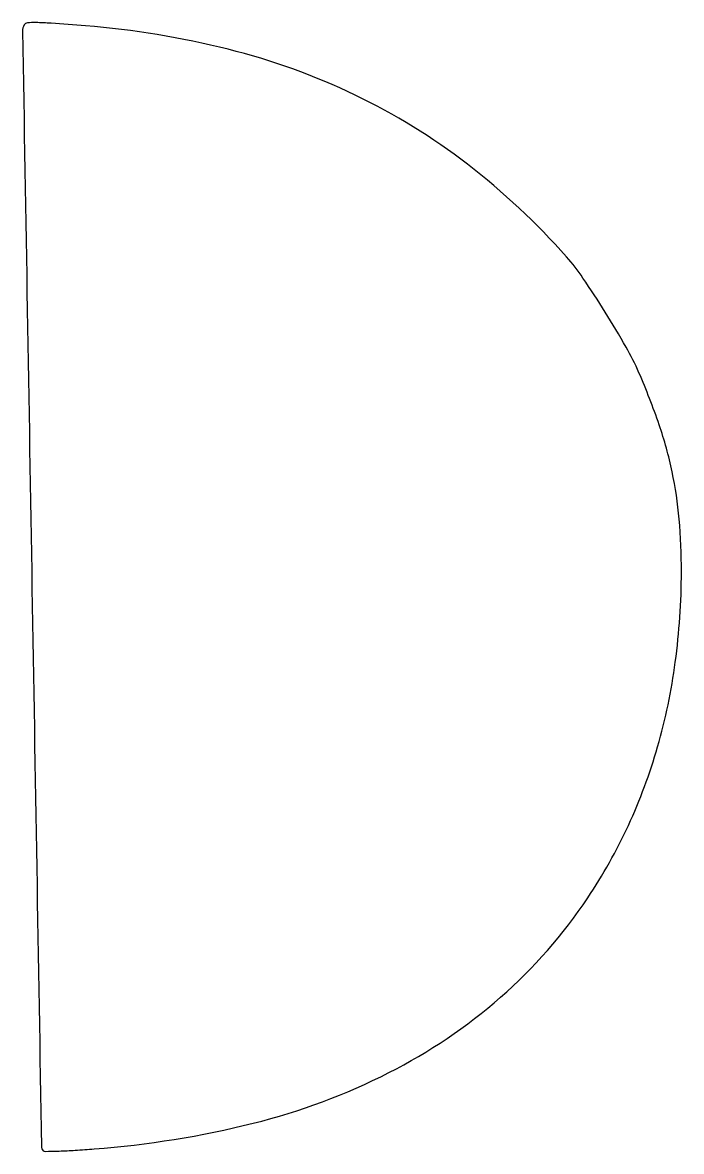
# Model space of a CAD drawing. Extents: x 0 to 193, y 0 to 331.
import ezdxf

# ---------------------------------------------------------------- set-up
doc = ezdxf.new("R2010")
doc.units = 0

msp = doc.modelspace()

# ---------------------------------------------------------------- linework, layer by layer
msp.add_lwpolyline([(0.666825, 330.25, 0.140544), (0.187965, 328.46677, 0.000009), (2.95279, 165.176005, 0.000007), (5.7267, 1.660771, 0.194504), (6.257712, 0.408955, 0.205538), (6.797086, 0.193542, 0.002201), (10.882957, 0.315605, 0.006497), (15.640138, 0.540605, 0.004126), (21.174082, 0.920315, 0.041603), (67.782098, 8.43791, 0.056826), (107.606748, 23.273811, 0.062092), (140.324582, 45.377778, 0.065899), (165.871028, 74.445764, 0.039249), (177.789544, 95.70617, 0.038143), (186.371425, 118.76884, 0.03695), (191.55638, 143.566641, 0.032327), (193.346612, 170, 0.022608), (192.692377, 185.48805, 0.030681), (190.618269, 199.326988, 0.029888), (186.812926, 213.083699, 0.019905), (180.904681, 228.342199, 0.027676), (177.152151, 235.829889, 0.009803), (170.991329, 246.118911, 0.009631), (164.48813, 256.07994, 0.031473), (159.661281, 262.291928, 0.047928), (130.605493, 289.442629, 0.052143), (97.68166, 309.698361, 0.050698), (60.453473, 323.120986, 0.041279), (18.604783, 329.969933, 0.001637), (8.5454, 330.740348, 0.014389), (4.085433, 330.938447, 0.028439), (1.593308, 330.835585, 0.237066)], format="xyb", close=True)

doc.saveas('drawing.dxf')
